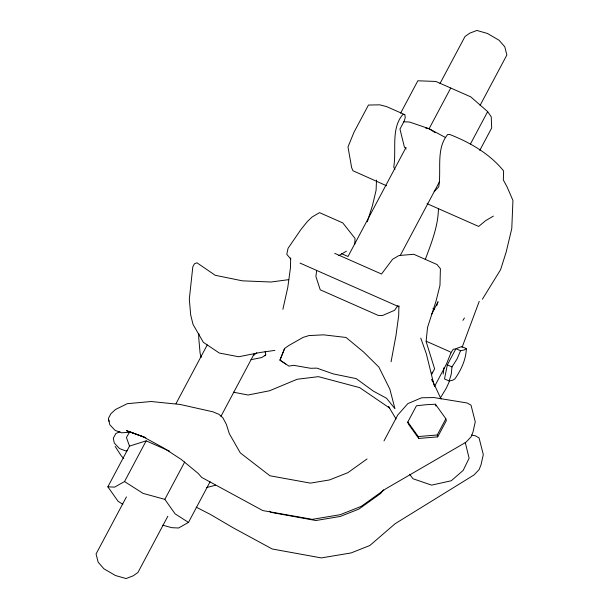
<?xml version="1.0" encoding="UTF-8"?>
<svg xmlns="http://www.w3.org/2000/svg" width="609" height="609" viewBox="0 0 609 609"><rect width="100%" height="100%" fill="white"/><g stroke="black" fill="none" stroke-linecap="round" stroke-linejoin="round"><path stroke-width="0.91" d="M290.676 257.919L290.455 267.815L287.76 287.555L282.888 309.303M398.918 305.718L398.689 315.614L396.002 335.353L391.077 361.784M354.811 243.981L355.001 238.37L342.791 222.917L319.527 212.648L312.166 216.949L307.332 221.577L300.899 229.547L288.042 248.335L286.786 254.334L290.706 258.977M376.507 180.112L376.088 190.29L372.502 205.385L367.303 221.79M438.442 208.407C438.206 226.198 431.362 243.158 425.227 259.632M198.907 333.679L198.701 337.409L200.095 353.197L201.145 357.483M466.357 348.614L464.149 349.977L460.587 350.731L456.963 359.12L451.985 366.915L451.246 374.246L449.153 380.975L444.509 378.927L447.341 364.86L455.943 348.683L461.713 346.567L466.357 348.614C466.007 359.622 461.097 369.945 454.938 378.867L452.715 380.214L449.153 380.975M443.177 374.033L443.969 367.737M316.627 270.975L315.873 276.41L320.243 289.8L378.235 315.409L382.467 315.538L394.579 310.301L397.776 305.718M436.737 305.771L438.023 301.721L431.431 314.731M462.064 347.404L479.23 301.356M284.624 348.47L279.973 360.125L288.894 366.108L293.721 365.339L310.674 368.293L316.916 368.133L333.26 373.903L356.174 378.615L373.271 391.077L386.54 398.256L394.952 408.738L389.851 389.151L378.889 367.105L363.695 352.093L346.064 337.47L323.661 334.843L308.915 335.582L303.084 337.401L288.849 345.478L284.624 348.47L279.919 360.155L285.819 364.045M450.964 352.809L446.458 364.06L434.537 386.487M449.518 381.059L446.405 388.009L440.231 398.217M407.824 421.984L416.427 405.8L425.874 404.734L435.45 404.209L445.857 418.794L446.321 420.682L437.719 436.866L418.703 438.457L408.289 423.864L407.824 421.984L418.238 436.569L418.703 438.457M437.719 436.866L437.262 434.978L445.857 418.794M122.828 504.328L118.1 501.306L107.854 486.819L129.496 446.115L146.175 440.847L169.69 451.231M107.854 486.819L114.621 487.131L124.533 481.552L146.175 440.847M126.421 496.898L96.062 553.992L98.156 562.206L103.857 568.745L115.421 575.513L126.063 578.55L133.272 575.779L137.931 572.483L167.84 516.226M175.978 403.698L207.227 344.93M210.12 481.719L188.478 522.415L175.088 513.836L164.841 499.35L184.717 461.972M220.968 416.312L254.455 353.342M400.615 113.183L417.843 80.784L435.861 81.454L470.772 96.869L487.664 111.622L491.242 116.844L491.684 127.981L479.755 150.408M406.058 147.348L348.013 256.496L341.497 253.61M439.995 83.54L465.002 36.517L469.653 33.221L476.87 30.45L487.512 33.487L499.068 40.255L504.777 46.794L506.871 55.008L480.075 105.387M425.447 127.92L429.101 128.727L450.744 88.023M400.151 255.673L439.447 181.787M470.437 144.013L487.664 111.622M383.99 440.908L397.761 415.011L407.87 403.6L421.611 397.776L434.004 397.555L467.103 402.991L471.008 405.145L475.264 421.854L472.995 432.07L471.077 436.859L465.946 442.256L385.695 488.875L361.32 506.33L340.21 514.689L312.341 519.34M431.438 373.774L432.329 372.107M431.537 374.626L434.613 368.833L426.102 341.489L427.548 327.406L436.029 301.112L439.972 285.393L440.406 268.706L437.072 264.557L413.808 254.28L398.994 255.521L392.622 259.244L381.523 274.027L334.691 253.344M264.945 355.846L265.79 354.377L265.121 351.659M129.473 432.268L126.428 437.468L129.496 446.115M482.389 299.225L500.613 269.635L506.186 252.027L511.788 228.459L512.938 200.445L507.152 187.054L503.339 179.967L503.62 170.923C489.773 153.795 470.041 142.43 449.762 134.498L447.706 134.444C435.701 148.862 441.624 169.759 438.731 186.856L434.171 191.683M462.916 320.38L464.439 317.974M450.82 352.855L453.347 349.17L454.816 349.109M383.563 489.705L380.701 493.45L358.861 509.086L340.271 516.447L315.873 520.52L271.066 512.382L269.635 511.149M253.306 355.626L256.808 352.695M367.037 458.958L347.899 472.66L329.492 479.945L310.438 483.127L269.909 475.766L240.304 452.89L229.334 433.699L226.358 424.344L222.841 417.751L218.974 414.356L212.83 411.791L180.157 404.46L151.139 401.514L127.334 403.676L115.489 409.492L110.846 413.77L108.41 418.413L108.988 421.42M265.707 354.956L261.733 357.552L250.969 359.691M493.389 216.104L485.502 220.762L478.674 226.441L427.054 203.65M338.764 255.658L346.407 251.19M188.478 522.415L178.566 528.003L171.799 527.683L162.748 525.209M119.988 431.606L115.786 433.578L113.289 438.274L114.294 443.017L119.486 448.551L125.994 451.056L127.578 450.561M206.725 487.512L215.556 485.244M274.88 350.388L260.226 352.482L238.705 356.752L219.339 353.053L203.337 342.304L193.015 324.369L190.693 314.929L189.308 299.148L192.809 266.826L194.378 263.872L196.905 262.776L215.243 275.291L242.374 280.833L271.043 282.013L288.788 279.638M418.238 436.569L437.262 434.978M406.142 149.022L404.384 147.02L399.961 129.07L404.247 121.008L405.267 117.507L404.787 114.637L402.739 114.583C390.734 129.009 396.649 149.898 393.764 166.995L394.891 169.508M403.79 121.792L409.484 122.013L429.101 128.727L445.659 137.596M471.465 435.115L475.149 435.724L479.055 437.879L483.302 454.588L481.034 464.804L479.116 469.592L473.985 474.982L395.172 523.679L369.83 545.512L351.058 552.942L321.308 557.913L272.231 548.998L233.041 527.729L210.417 514.445L196.212 507.152M311.443 519.195L262.791 510.57L201.655 477.395L198.161 473.391L181.208 459.414L163.547 447.904L142.795 436.6L126.482 430.662L145.825 437.742L130.79 432.2L121.511 432.801L115.002 430.297L109.81 424.762L108.805 420.02M233.346 392.196L248.107 395.013L269.627 390.742L297.146 379.262L318.446 376.651L359.668 387.628L389.775 408.152L388.572 406.53L396.078 419M164.841 499.35L143.115 493.404L124.533 481.552M404.787 114.637L386.685 106.636L379.849 104.832L368.46 105.045L354.035 132.161L347.998 146.914L351.621 167.559L352.946 170.741L386.578 185.775M432.923 308.344L434.62 309.098M300.009 263.08L398.948 306.776M455.943 348.683L460.587 350.731M426.254 341.253L450.135 351.804M447.341 364.86L451.985 366.915M429.101 128.727L435.252 132.655M123.772 458.501L121.29 455.897L115.116 446.359M409.613 474.282L412.993 478.758L431.621 485.129L451.261 480.76L463.16 470.422L469.12 458.242L465.23 442.408M441.045 399.024L431.872 379.346L432.321 381.188M420.766 338.079L426.361 353.882L434.118 385.467M435.45 404.209L435.907 406.096"/></g></svg>
